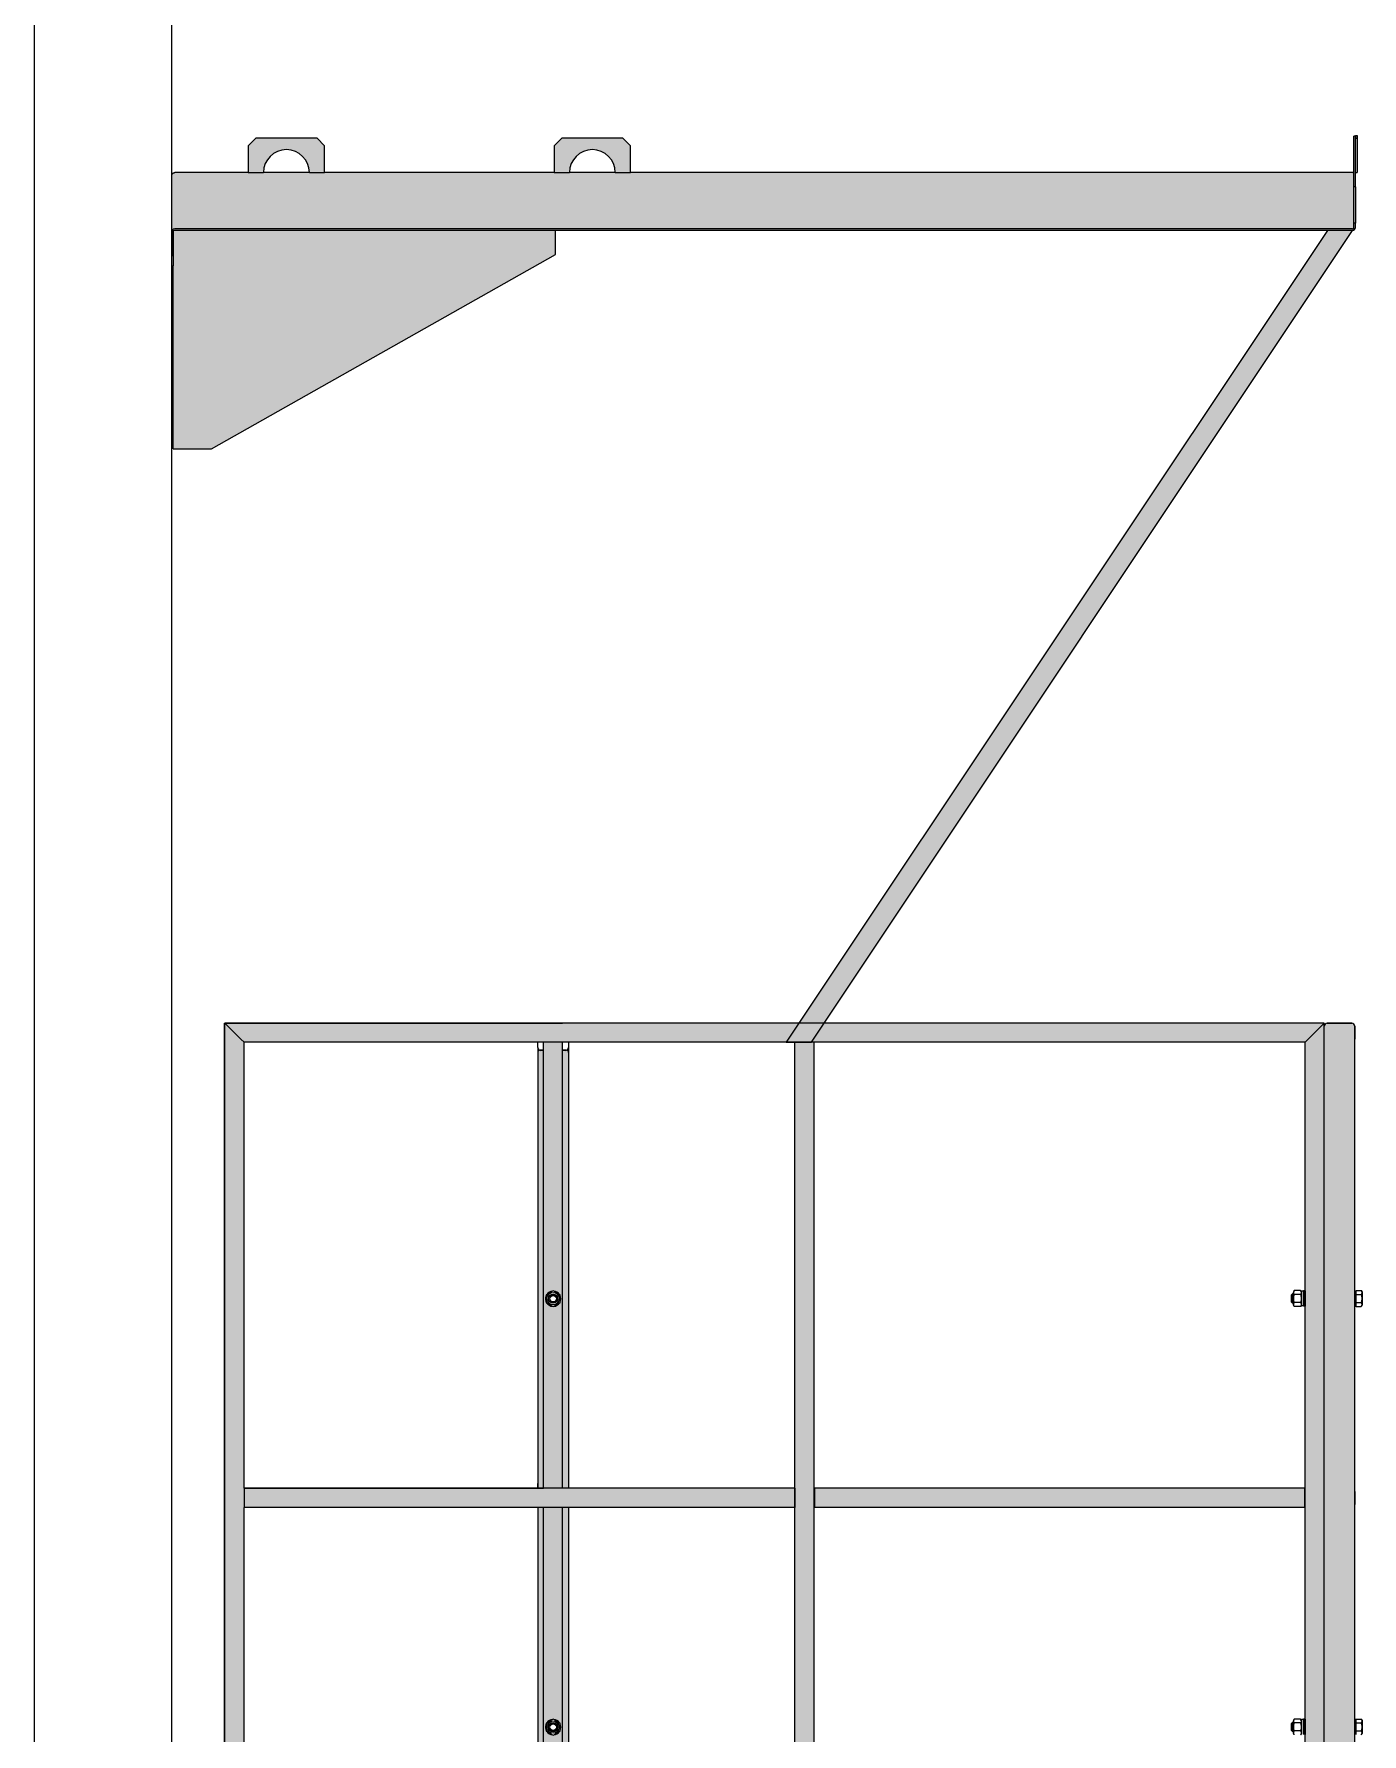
# Model space of a CAD drawing. Header units: millimetres. Extents: x 0 to 1680, y 0 to 594.
# Drawn here: x 1579.29 to 1614.02, y 114.37 to 158.81 of the extents above; entities that cross this region are included whole.
import ezdxf

# ---------------------------------------------------------------- set-up
doc = ezdxf.new("R2010")
doc.units = ezdxf.units.MM
for name, pattern in [('K5LT32794', [0]), ('K5LT32803', [0]), ('K5LT_BASIC', [0]), ('K5LT_THIN', [0])]:
    doc.linetypes.add(name, pattern=pattern)
doc.layers.add('Системный слой', color=7, linetype='Continuous')

# ---------------------------------------------------------------- blocks, each defined once
blk = doc.blocks.new('U57')
at = {"layer": 'Системный слой', "color": 150, "linetype": 'K5LT_BASIC', "lineweight": 25, "true_color": 0x0080ff}
for p, q in [((1579.294, 166.553), (1579.294, 106.753)), ((1582.894, 106.753), (1582.894, 166.553))]:
    blk.add_line(p, q, dxfattribs=at)
blk = doc.blocks.new('U824')
at = {"layer": 'Системный слой', "true_color": 0xa0a0a0}
h = blk.add_hatch(color=253, dxfattribs=at)
h.paths.add_polyline_path([(1612.519, 120.293), (1612.519, 120.373), (1612.519, 120.713), (1612.519, 120.793), (1599.702, 120.793), (1599.702, 120.713), (1599.702, 120.373), (1599.702, 120.293)])
h.paths.add_polyline_path([(1599.192, 120.293), (1599.192, 120.373), (1599.192, 120.713), (1599.192, 120.793), (1584.786, 120.793), (1584.786, 120.713), (1584.786, 120.373), (1584.786, 120.293)])
h.paths.add_polyline_path([(1612.529, 132.453), (1612.609, 132.533), (1612.949, 132.873), (1613.029, 132.953), (1584.286, 132.953), (1584.366, 132.873), (1584.706, 132.533), (1584.786, 132.453), (1599.192, 132.453), (1599.272, 132.453), (1599.612, 132.453), (1599.692, 132.453)])
h = blk.add_hatch(color=253, dxfattribs=at)
h.paths.add_polyline_path([(1613.029, 108.036), (1613.029, 108.033), (1613.109, 108.033), (1613.749, 108.033), (1613.772, 108.037), (1613.813, 108.066), (1613.829, 108.113), (1613.829, 109.733), (1613.829, 114.448), (1613.829, 114.553), (1613.829, 114.753), (1613.829, 120.373), (1613.829, 120.713), (1613.829, 125.648), (1613.829, 125.753), (1613.829, 125.953), (1613.829, 132.873), (1613.825, 132.897), (1613.796, 132.937), (1613.749, 132.953), (1613.109, 132.953), (1613.085, 132.949), (1613.044, 132.921), (1613.029, 132.873), (1613.029, 132.533), (1613.029, 110.953)])
h.paths.add_polyline_path([(1613.029, 132.533), (1613.029, 132.873), (1613.029, 132.953), (1612.949, 132.873), (1612.609, 132.533), (1612.529, 132.453), (1612.529, 125.953), (1612.529, 125.553), (1612.529, 114.753), (1612.529, 114.353), (1612.529, 110.953), (1613.029, 110.953)])
h.paths.add_polyline_path([(1599.192, 110.953), (1599.692, 110.953), (1599.692, 132.453), (1599.612, 132.453), (1599.272, 132.453), (1599.192, 132.453), (1599.192, 120.793), (1599.192, 120.713), (1599.192, 120.373), (1599.192, 120.293)])
h.paths.add_polyline_path([(1593.269, 120.293), (1593.117, 120.293), (1593.117, 110.953), (1593.269, 110.953), (1593.269, 112.017)])
h.paths.add_polyline_path([(1593.117, 120.293), (1592.617, 120.293), (1592.617, 110.953), (1593.117, 110.953)])
h.paths.add_polyline_path([(1592.869, 114.757), (1592.883, 114.749), (1592.903, 114.746), (1592.977, 114.717), (1593.034, 114.662), (1593.049, 114.653), (1593.049, 114.636), (1593.056, 114.618), (1593.068, 114.539), (1593.049, 114.462), (1593.049, 114.445), (1593.034, 114.437), (1593.022, 114.421), (1592.96, 114.371), (1592.883, 114.35), (1592.869, 114.341), (1592.854, 114.35), (1592.834, 114.352), (1592.76, 114.381), (1592.703, 114.437), (1592.689, 114.445), (1592.689, 114.462), (1592.684, 114.471), (1592.669, 114.549), (1592.669, 114.559), (1592.689, 114.636), (1592.689, 114.653), (1592.703, 114.662), (1592.715, 114.678), (1592.777, 114.727), (1592.854, 114.749)])
h.paths.add_polyline_path([(1592.469, 110.953), (1592.617, 110.953), (1592.617, 120.293), (1592.469, 120.293)])
h.paths.add_polyline_path([(1592.469, 120.922), (1592.469, 120.793), (1592.617, 120.793), (1592.617, 132.236), (1592.549, 132.236), (1592.51, 132.246), (1592.484, 132.229), (1592.469, 132.189)])
h.paths.add_polyline_path([(1593.117, 132.236), (1593.117, 132.453), (1592.617, 132.453), (1592.617, 120.793), (1593.117, 120.793)])
h.paths.add_polyline_path([(1592.869, 125.541), (1592.854, 125.55), (1592.834, 125.552), (1592.76, 125.581), (1592.703, 125.637), (1592.689, 125.645), (1592.689, 125.662), (1592.684, 125.671), (1592.669, 125.749), (1592.669, 125.759), (1592.689, 125.836), (1592.689, 125.853), (1592.703, 125.862), (1592.715, 125.878), (1592.777, 125.927), (1592.854, 125.949), (1592.869, 125.957), (1592.883, 125.949), (1592.903, 125.946), (1592.977, 125.917), (1593.034, 125.862), (1593.049, 125.853), (1593.049, 125.836), (1593.056, 125.818), (1593.068, 125.739), (1593.049, 125.662), (1593.049, 125.645), (1593.034, 125.637), (1593.022, 125.621), (1592.96, 125.571), (1592.883, 125.55)])
h.paths.add_polyline_path([(1593.269, 132.189), (1593.261, 132.219), (1593.227, 132.246), (1593.189, 132.236), (1593.117, 132.236), (1593.117, 120.793), (1593.269, 120.793), (1593.269, 120.922)])
h.paths.add_polyline_path([(1584.286, 110.953), (1584.786, 110.953), (1584.786, 120.293), (1584.786, 120.373), (1584.786, 120.713), (1584.786, 120.793), (1584.786, 132.453), (1584.706, 132.533), (1584.366, 132.873), (1584.286, 132.953)])
at = {"layer": 'Системный слой', "color": 7, "linetype": 'K5LT32803', "lineweight": 18}
for p, q in [((1584.274, 132.953), (1593.117, 132.953)), ((1584.274, 108.033), (1584.274, 132.953)), ((1584.286, 132.941), (1584.274, 132.953)), ((1584.286, 132.941), (1584.274, 132.953)), ((1613.029, 132.953), (1584.286, 132.953)), ((1584.286, 132.953), (1584.366, 132.873)), ((1584.366, 132.873), (1584.286, 132.953)), ((1584.286, 110.953), (1584.286, 132.953)), ((1613.029, 132.953), (1612.949, 132.873)), ((1613.029, 132.953), (1612.949, 132.873)), ((1613.029, 108.036), (1613.029, 132.953)), ((1613.749, 132.953), (1613.109, 132.953)), ((1613.109, 132.953), (1613.749, 132.953)), ((1584.366, 132.873), (1584.706, 132.533)), ((1584.706, 132.533), (1584.366, 132.873)), ((1584.706, 132.533), (1584.786, 132.453)), ((1584.786, 132.453), (1584.706, 132.533)), ((1599.192, 132.453), (1584.786, 132.453)), ((1584.786, 120.793), (1584.786, 132.453)), ((1592.469, 132.316), (1592.469, 132.453)), ((1592.617, 120.793), (1592.617, 132.453)), ((1593.117, 120.793), (1593.117, 132.453)), ((1593.269, 132.453), (1593.269, 132.316)), ((1599.272, 132.453), (1599.192, 132.453)), ((1599.192, 110.953), (1599.192, 132.453)), ((1599.612, 132.453), (1599.272, 132.453)), ((1599.692, 132.453), (1599.612, 132.453)), ((1612.529, 132.453), (1599.692, 132.453)), ((1599.692, 110.953), (1599.692, 132.453)), ((1612.609, 132.533), (1612.529, 132.453)), ((1612.609, 132.533), (1612.529, 132.453)), ((1612.529, 110.953), (1612.529, 132.453)), ((1612.949, 132.873), (1612.609, 132.533)), ((1612.609, 132.533), (1612.949, 132.873)), ((1613.029, 132.533), (1613.029, 132.873)), ((1613.029, 108.036), (1613.029, 132.873)), ((1613.829, 132.873), (1613.829, 132.533)), ((1613.829, 125.858), (1613.829, 132.873)), ((1592.469, 132.314), (1592.469, 132.316)), ((1592.469, 132.314), (1592.469, 132.189)), ((1592.469, 132.189), (1592.469, 120.793)), ((1592.617, 132.249), (1592.529, 132.249)), ((1592.617, 132.236), (1592.549, 132.236)), ((1593.209, 132.249), (1593.117, 132.249)), ((1593.189, 132.236), (1593.117, 132.236)), ((1593.269, 132.316), (1593.269, 132.314)), ((1593.269, 132.314), (1593.269, 132.189)), ((1593.269, 132.189), (1593.269, 120.793)), ((1592.869, 125.957), (1592.689, 125.853)), ((1592.689, 125.853), (1592.689, 125.645)), ((1593.049, 125.853), (1592.869, 125.957)), ((1593.049, 125.645), (1593.049, 125.853)), ((1612.204, 125.873), (1612.169, 125.838)), ((1612.169, 125.838), (1612.169, 125.668)), ((1612.223, 125.873), (1612.204, 125.873)), ((1612.204, 125.873), (1612.204, 125.633)), ((1612.249, 125.961), (1612.223, 125.915)), ((1612.223, 125.591), (1612.223, 125.915)), ((1612.412, 125.961), (1612.249, 125.961)), ((1612.412, 125.857), (1612.249, 125.857)), ((1612.439, 125.915), (1612.412, 125.961)), ((1612.439, 125.945), (1612.439, 125.561)), ((1612.489, 125.945), (1612.439, 125.945)), ((1612.489, 125.953), (1612.489, 125.553)), ((1612.529, 125.953), (1612.489, 125.953)), ((1612.529, 125.953), (1612.529, 125.553)), ((1613.829, 125.953), (1613.869, 125.953)), ((1613.829, 125.753), (1613.829, 125.953)), ((1613.869, 125.961), (1613.997, 125.961)), ((1613.869, 125.953), (1613.869, 125.961)), ((1613.869, 125.865), (1613.869, 125.953)), ((1613.869, 125.857), (1613.869, 125.865)), ((1613.869, 125.857), (1613.997, 125.857)), ((1613.869, 125.84), (1613.869, 125.857)), ((1613.869, 125.753), (1613.869, 125.84)), ((1613.997, 125.961), (1614.019, 125.924)), ((1614.019, 125.924), (1614.019, 125.582)), ((1592.677, 125.759), (1592.689, 125.759)), ((1592.689, 125.74), (1592.677, 125.74)), ((1592.689, 125.722), (1592.679, 125.722)), ((1592.689, 125.645), (1592.869, 125.541)), ((1592.869, 125.541), (1593.049, 125.645)), ((1612.204, 125.633), (1612.169, 125.668)), ((1612.223, 125.633), (1612.204, 125.633)), ((1612.249, 125.545), (1612.223, 125.591)), ((1612.412, 125.649), (1612.249, 125.649)), ((1612.412, 125.545), (1612.249, 125.545)), ((1612.439, 125.591), (1612.412, 125.545)), ((1612.489, 125.561), (1612.439, 125.561)), ((1612.529, 125.553), (1612.489, 125.553)), ((1613.829, 125.553), (1613.829, 125.753)), ((1613.829, 114.658), (1613.829, 125.648)), ((1613.829, 125.553), (1613.869, 125.553)), ((1613.869, 125.666), (1613.869, 125.753)), ((1613.869, 125.649), (1613.869, 125.666)), ((1613.869, 125.649), (1613.997, 125.649)), ((1613.869, 125.641), (1613.869, 125.649)), ((1613.869, 125.554), (1613.869, 125.641)), ((1613.869, 125.545), (1613.869, 125.554)), ((1613.869, 125.545), (1613.997, 125.545)), ((1613.997, 125.545), (1614.019, 125.582)), ((1592.469, 120.793), (1592.469, 120.922)), ((1593.269, 120.922), (1593.269, 120.793)), ((1584.786, 120.793), (1584.786, 120.713)), ((1599.192, 120.793), (1584.786, 120.793)), ((1584.786, 120.793), (1592.617, 120.793)), ((1584.786, 120.713), (1584.786, 120.373)), ((1599.192, 120.793), (1599.192, 120.713)), ((1599.192, 120.713), (1599.192, 120.373)), ((1599.702, 120.793), (1599.702, 120.713)), ((1612.519, 120.793), (1599.702, 120.793)), ((1599.702, 120.713), (1599.702, 120.373)), ((1612.519, 120.793), (1612.519, 120.713)), ((1612.519, 120.713), (1612.519, 120.373)), ((1613.829, 120.713), (1613.829, 120.373)), ((1584.786, 120.373), (1584.786, 120.293)), ((1599.192, 120.293), (1584.786, 120.293)), ((1584.786, 110.953), (1584.786, 120.293)), ((1592.469, 120.293), (1592.469, 110.953)), ((1592.617, 110.953), (1592.617, 120.293)), ((1593.117, 110.953), (1593.117, 120.293)), ((1593.269, 120.293), (1593.269, 110.953)), ((1593.269, 120.293), (1593.269, 112.017)), ((1599.192, 120.373), (1599.192, 120.293)), ((1599.702, 120.373), (1599.702, 120.293)), ((1612.519, 120.293), (1599.702, 120.293)), ((1612.519, 120.373), (1612.519, 120.293)), ((1592.869, 114.757), (1592.689, 114.653)), ((1593.049, 114.653), (1592.869, 114.757)), ((1612.204, 114.673), (1612.169, 114.638)), ((1612.223, 114.673), (1612.204, 114.673)), ((1612.204, 114.673), (1612.204, 114.433)), ((1612.249, 114.761), (1612.223, 114.715)), ((1612.223, 114.391), (1612.223, 114.715)), ((1612.412, 114.761), (1612.249, 114.761)), ((1612.439, 114.715), (1612.412, 114.761)), ((1612.439, 114.745), (1612.439, 114.361)), ((1612.489, 114.745), (1612.439, 114.745)), ((1612.489, 114.753), (1612.489, 114.353)), ((1612.529, 114.753), (1612.489, 114.753)), ((1612.529, 114.753), (1612.529, 114.353)), ((1613.829, 114.753), (1613.869, 114.753)), ((1613.829, 114.553), (1613.829, 114.753)), ((1613.869, 114.761), (1613.997, 114.761)), ((1613.869, 114.753), (1613.869, 114.761)), ((1613.869, 114.665), (1613.869, 114.753)), ((1613.869, 114.657), (1613.869, 114.665)), ((1613.997, 114.761), (1614.019, 114.724)), ((1614.019, 114.724), (1614.019, 114.382)), ((1592.677, 114.559), (1592.689, 114.559)), ((1592.689, 114.54), (1592.677, 114.54)), ((1592.689, 114.522), (1592.679, 114.522)), ((1592.689, 114.653), (1592.689, 114.445)), ((1592.689, 114.445), (1592.869, 114.341)), ((1592.869, 114.341), (1593.049, 114.445)), ((1593.049, 114.445), (1593.049, 114.653)), ((1612.169, 114.638), (1612.169, 114.468)), ((1612.204, 114.433), (1612.169, 114.468)), ((1612.223, 114.433), (1612.204, 114.433)), ((1612.249, 114.345), (1612.223, 114.391)), ((1612.412, 114.657), (1612.249, 114.657)), ((1612.412, 114.449), (1612.249, 114.449)), ((1612.439, 114.391), (1612.412, 114.345)), ((1613.829, 114.353), (1613.829, 114.553)), ((1613.829, 109.733), (1613.829, 114.448)), ((1613.869, 114.657), (1613.997, 114.657)), ((1613.869, 114.64), (1613.869, 114.657)), ((1613.869, 114.553), (1613.869, 114.64)), ((1613.869, 114.466), (1613.869, 114.553)), ((1613.869, 114.449), (1613.869, 114.466)), ((1613.869, 114.449), (1613.997, 114.449)), ((1613.869, 114.441), (1613.869, 114.449)), ((1613.869, 114.354), (1613.869, 114.441)), ((1613.997, 114.345), (1614.019, 114.382))]:
    blk.add_line(p, q, dxfattribs=at)
at = {"layer": 'Системный слой', "color": 7, "linetype": 'K5LT32794', "lineweight": 18}
for p, q in [((1612.204, 125.857), (1612.187, 125.857)), ((1612.223, 125.857), (1612.204, 125.857)), ((1612.204, 125.649), (1612.187, 125.649)), ((1612.223, 125.649), (1612.204, 125.649)), ((1612.204, 114.657), (1612.187, 114.657)), ((1612.204, 114.449), (1612.187, 114.449)), ((1612.223, 114.657), (1612.204, 114.657)), ((1612.223, 114.449), (1612.204, 114.449))]:
    blk.add_line(p, q, dxfattribs=at)
at = {"layer": 'Системный слой', "color": 7, "linetype": 'K5LT32803', "lineweight": 18}
for centre, radius in [((1592.869, 125.749), 0.162), ((1592.869, 125.749), 0.12), ((1592.869, 125.749), 0.085), ((1592.869, 114.549), 0.162), ((1592.869, 114.549), 0.12), ((1592.869, 114.549), 0.085)]:
    blk.add_circle(centre, radius, dxfattribs=at)
for centre, radius, start, end in [((1613.109, 132.873), 0.08, 90, 180), ((1613.109, 132.873), 0.08, 90, 180), ((1613.749, 132.873), 0.08, 0, 90), ((1613.749, 132.873), 0.08, 0, 90), ((1592.549, 132.316), 0.08, 180, 270), ((1592.529, 132.189), 0.06, 108.0696, 180), ((1593.189, 132.316), 0.08, 270, 0), ((1593.209, 132.189), 0.06, 0, 71.9304), ((1592.869, 125.749), 0.2, 154.1581, 180), ((1592.869, 125.749), 0.192, 159.6359, 177.1568), ((1592.869, 125.749), 0.2, 94.1581, 145.8419), ((1592.869, 125.749), 0.192, 99.6359, 140.3641), ((1592.869, 125.749), 0.2, 34.1581, 85.8419), ((1592.869, 125.749), 0.192, 39.6359, 80.3641), ((1592.869, 125.749), 0.2, 334.1581, 25.8419), ((1592.869, 125.749), 0.192, 339.6359, 20.3641), ((1592.869, 125.749), 0.2, 180, 205.8419), ((1592.869, 125.749), 0.192, 182.8432, 188.3018), ((1592.869, 125.749), 0.192, 188.3018, 200.3641), ((1592.869, 125.749), 0.2, 214.1581, 265.8419), ((1592.869, 125.749), 0.192, 219.6359, 260.3641), ((1592.869, 125.749), 0.2, 274.1581, 325.8419), ((1592.869, 125.749), 0.192, 279.6359, 320.3641), ((1592.869, 114.549), 0.2, 94.1581, 145.8419), ((1592.869, 114.549), 0.192, 99.6359, 140.3641), ((1592.869, 114.549), 0.2, 34.1581, 85.8419), ((1592.869, 114.549), 0.192, 39.6359, 80.3641), ((1592.869, 114.549), 0.2, 154.1581, 180), ((1592.869, 114.549), 0.2, 180, 205.8419), ((1592.869, 114.549), 0.192, 159.6359, 177.1568), ((1592.869, 114.549), 0.192, 182.8432, 188.3018), ((1592.869, 114.549), 0.192, 188.3018, 200.3641), ((1592.869, 114.549), 0.2, 214.1581, 265.8419), ((1592.869, 114.549), 0.192, 219.6359, 260.3641), ((1592.869, 114.549), 0.2, 274.1581, 325.8419), ((1592.869, 114.549), 0.192, 279.6359, 320.3641), ((1592.869, 114.549), 0.2, 334.1581, 25.8419), ((1592.869, 114.549), 0.192, 339.6359, 20.3641)]:
    blk.add_arc(centre, radius, start, end, dxfattribs=at)
at = {"layer": 'Системный слой', "color": 7, "linetype": 'K5LT32794', "lineweight": 18}
for centre in [(1592.869, 125.749), (1592.869, 114.549)]:
    blk.add_arc(centre, 0.104, 200, 110, dxfattribs=at)
at = {"layer": 'Системный слой', "color": 7, "linetype": 'K5LT32803', "lineweight": 18}
for centre, start_param, end_param in [((1592.529, 132.314), 4.712389, 5.751451), ((1593.209, 132.314), 0.531735, 1.570796)]:
    blk.add_ellipse(centre, major_axis=(0, -0.0849), ratio=0.707107, start_param=start_param, end_param=end_param, dxfattribs=at)
for points, knots in [([(1612.249, 125.857), (1612.246, 125.863), (1612.241, 125.872), (1612.237, 125.883), (1612.235, 125.89), (1612.234, 125.896), (1612.233, 125.902), (1612.233, 125.908), (1612.233, 125.914), (1612.234, 125.92), (1612.235, 125.926), (1612.237, 125.933), (1612.241, 125.945), (1612.245, 125.954), (1612.249, 125.961)], [0, 0, 0, 0, 0.173201, 0.25874, 0.32264, 0.38205, 0.436164, 0.49224, 0.549684, 0.607523, 0.664985, 0.721983, 0.806425, 1, 1, 1, 1]), ([(1612.249, 125.649), (1612.246, 125.661), (1612.241, 125.679), (1612.237, 125.701), (1612.235, 125.715), (1612.234, 125.728), (1612.233, 125.74), (1612.233, 125.752), (1612.233, 125.764), (1612.234, 125.776), (1612.235, 125.788), (1612.237, 125.802), (1612.241, 125.825), (1612.245, 125.844), (1612.249, 125.857)], [0, 0, 0, 0, 0.173201, 0.25874, 0.32264, 0.38205, 0.436164, 0.49224, 0.549684, 0.607523, 0.664985, 0.721983, 0.806425, 1, 1, 1, 1]), ([(1612.412, 125.961), (1612.415, 125.955), (1612.42, 125.946), (1612.424, 125.935), (1612.426, 125.928), (1612.427, 125.922), (1612.428, 125.916), (1612.428, 125.91), (1612.428, 125.904), (1612.427, 125.898), (1612.426, 125.892), (1612.425, 125.885), (1612.421, 125.873), (1612.416, 125.864), (1612.412, 125.857)], [0, 0, 0, 0, 0.173201, 0.25874, 0.32264, 0.38205, 0.436164, 0.49224, 0.549684, 0.607523, 0.664985, 0.721983, 0.806425, 1, 1, 1, 1]), ([(1612.412, 125.857), (1612.415, 125.845), (1612.42, 125.828), (1612.424, 125.805), (1612.426, 125.791), (1612.427, 125.778), (1612.428, 125.766), (1612.428, 125.755), (1612.428, 125.743), (1612.427, 125.73), (1612.426, 125.718), (1612.425, 125.704), (1612.421, 125.681), (1612.416, 125.662), (1612.412, 125.649)], [0, 0, 0, 0, 0.173201, 0.25874, 0.32264, 0.38205, 0.436164, 0.49224, 0.549684, 0.607523, 0.664985, 0.721983, 0.806425, 1, 1, 1, 1]), ([(1613.997, 125.961), (1614.001, 125.954), (1614.005, 125.946), (1614.01, 125.934), (1614.011, 125.927), (1614.013, 125.92), (1614.013, 125.914), (1614.013, 125.908), (1614.013, 125.902), (1614.012, 125.895), (1614.011, 125.888), (1614.007, 125.877), (1614.003, 125.867), (1613.999, 125.859), (1613.997, 125.857)], [0, 0, 0, 0, 0.196454, 0.256289, 0.331236, 0.392346, 0.45422, 0.513429, 0.568879, 0.622385, 0.701612, 0.77899, 0.927667, 1, 1, 1, 1]), ([(1613.997, 125.857), (1613.999, 125.85), (1614.002, 125.839), (1614.006, 125.822), (1614.009, 125.806), (1614.011, 125.792), (1614.012, 125.78), (1614.013, 125.769), (1614.013, 125.757), (1614.013, 125.745), (1614.013, 125.731), (1614.011, 125.716), (1614.009, 125.697), (1614.004, 125.674), (1614, 125.657), (1613.997, 125.649)], [0, 0, 0, 0, 0.104989, 0.154016, 0.256289, 0.331236, 0.361573, 0.423373, 0.484181, 0.54145, 0.595653, 0.675412, 0.753448, 0.87891, 1, 1, 1, 1]), ([(1612.249, 125.545), (1612.246, 125.551), (1612.241, 125.56), (1612.237, 125.571), (1612.235, 125.578), (1612.234, 125.585), (1612.233, 125.591), (1612.233, 125.596), (1612.233, 125.602), (1612.234, 125.609), (1612.235, 125.615), (1612.237, 125.621), (1612.241, 125.633), (1612.245, 125.643), (1612.249, 125.649)], [0, 0, 0, 0, 0.173201, 0.25874, 0.32264, 0.38205, 0.436164, 0.49224, 0.549684, 0.607523, 0.664985, 0.721983, 0.806425, 1, 1, 1, 1]), ([(1612.412, 125.649), (1612.415, 125.643), (1612.42, 125.634), (1612.424, 125.623), (1612.426, 125.616), (1612.427, 125.61), (1612.428, 125.604), (1612.428, 125.598), (1612.428, 125.592), (1612.427, 125.586), (1612.426, 125.58), (1612.425, 125.573), (1612.421, 125.561), (1612.416, 125.552), (1612.412, 125.545)], [0, 0, 0, 0, 0.173201, 0.25874, 0.32264, 0.38205, 0.436164, 0.49224, 0.549684, 0.607523, 0.664985, 0.721983, 0.806425, 1, 1, 1, 1]), ([(1613.997, 125.649), (1614.001, 125.643), (1614.005, 125.634), (1614.01, 125.622), (1614.011, 125.615), (1614.013, 125.609), (1614.013, 125.602), (1614.013, 125.596), (1614.013, 125.59), (1614.012, 125.583), (1614.011, 125.576), (1614.007, 125.565), (1614.003, 125.555), (1613.999, 125.548), (1613.997, 125.545)], [0, 0, 0, 0, 0.196454, 0.256289, 0.331236, 0.392346, 0.45422, 0.513429, 0.568879, 0.622385, 0.701612, 0.77899, 0.927667, 1, 1, 1, 1]), ([(1612.249, 114.657), (1612.246, 114.663), (1612.241, 114.672), (1612.237, 114.683), (1612.235, 114.69), (1612.234, 114.696), (1612.233, 114.702), (1612.233, 114.708), (1612.233, 114.714), (1612.234, 114.72), (1612.235, 114.726), (1612.237, 114.733), (1612.241, 114.745), (1612.245, 114.754), (1612.249, 114.761)], [0, 0, 0, 0, 0.173201, 0.25874, 0.32264, 0.38205, 0.436164, 0.49224, 0.549684, 0.607523, 0.664985, 0.721983, 0.806425, 1, 1, 1, 1]), ([(1612.412, 114.761), (1612.415, 114.755), (1612.42, 114.746), (1612.424, 114.735), (1612.426, 114.728), (1612.427, 114.722), (1612.428, 114.716), (1612.428, 114.71), (1612.428, 114.704), (1612.427, 114.698), (1612.426, 114.692), (1612.425, 114.685), (1612.421, 114.673), (1612.416, 114.664), (1612.412, 114.657)], [0, 0, 0, 0, 0.173201, 0.25874, 0.32264, 0.38205, 0.436164, 0.49224, 0.549684, 0.607523, 0.664985, 0.721983, 0.806425, 1, 1, 1, 1]), ([(1613.997, 114.761), (1614.001, 114.754), (1614.005, 114.746), (1614.01, 114.734), (1614.011, 114.727), (1614.013, 114.72), (1614.013, 114.714), (1614.013, 114.708), (1614.013, 114.702), (1614.012, 114.695), (1614.011, 114.688), (1614.007, 114.677), (1614.003, 114.667), (1613.999, 114.659), (1613.997, 114.657)], [0, 0, 0, 0, 0.196454, 0.256289, 0.331236, 0.392346, 0.45422, 0.513429, 0.568879, 0.622385, 0.701612, 0.77899, 0.927667, 1, 1, 1, 1]), ([(1612.249, 114.449), (1612.246, 114.461), (1612.241, 114.479), (1612.237, 114.501), (1612.235, 114.515), (1612.234, 114.528), (1612.233, 114.54), (1612.233, 114.552), (1612.233, 114.564), (1612.234, 114.576), (1612.235, 114.588), (1612.237, 114.602), (1612.241, 114.625), (1612.245, 114.644), (1612.249, 114.657)], [0, 0, 0, 0, 0.173201, 0.25874, 0.32264, 0.38205, 0.436164, 0.49224, 0.549684, 0.607523, 0.664985, 0.721983, 0.806425, 1, 1, 1, 1]), ([(1612.249, 114.345), (1612.246, 114.351), (1612.241, 114.36), (1612.237, 114.371), (1612.235, 114.378), (1612.234, 114.385), (1612.233, 114.391), (1612.233, 114.396), (1612.233, 114.402), (1612.234, 114.409), (1612.235, 114.415), (1612.237, 114.421), (1612.241, 114.433), (1612.245, 114.443), (1612.249, 114.449)], [0, 0, 0, 0, 0.173201, 0.25874, 0.32264, 0.38205, 0.436164, 0.49224, 0.549684, 0.607523, 0.664985, 0.721983, 0.806425, 1, 1, 1, 1]), ([(1612.412, 114.657), (1612.415, 114.645), (1612.42, 114.628), (1612.424, 114.605), (1612.426, 114.591), (1612.427, 114.578), (1612.428, 114.566), (1612.428, 114.555), (1612.428, 114.543), (1612.427, 114.53), (1612.426, 114.518), (1612.425, 114.504), (1612.421, 114.481), (1612.416, 114.462), (1612.412, 114.449)], [0, 0, 0, 0, 0.173201, 0.25874, 0.32264, 0.38205, 0.436164, 0.49224, 0.549684, 0.607523, 0.664985, 0.721983, 0.806425, 1, 1, 1, 1]), ([(1612.412, 114.449), (1612.415, 114.443), (1612.42, 114.434), (1612.424, 114.423), (1612.426, 114.416), (1612.427, 114.41), (1612.428, 114.404), (1612.428, 114.398), (1612.428, 114.392), (1612.427, 114.386), (1612.426, 114.38), (1612.425, 114.373), (1612.421, 114.361), (1612.416, 114.352), (1612.412, 114.345)], [0, 0, 0, 0, 0.173201, 0.25874, 0.32264, 0.38205, 0.436164, 0.49224, 0.549684, 0.607523, 0.664985, 0.721983, 0.806425, 1, 1, 1, 1]), ([(1613.997, 114.657), (1613.999, 114.65), (1614.002, 114.639), (1614.006, 114.622), (1614.009, 114.606), (1614.011, 114.592), (1614.012, 114.58), (1614.013, 114.569), (1614.013, 114.557), (1614.013, 114.545), (1614.013, 114.531), (1614.011, 114.516), (1614.009, 114.497), (1614.004, 114.474), (1614, 114.457), (1613.997, 114.449)], [0, 0, 0, 0, 0.104989, 0.154016, 0.256289, 0.331236, 0.361573, 0.423373, 0.484181, 0.54145, 0.595653, 0.675412, 0.753448, 0.87891, 1, 1, 1, 1]), ([(1613.997, 114.449), (1614.001, 114.443), (1614.005, 114.434), (1614.01, 114.422), (1614.011, 114.415), (1614.013, 114.409), (1614.013, 114.402), (1614.013, 114.396), (1614.013, 114.39), (1614.012, 114.383), (1614.011, 114.376), (1614.007, 114.365), (1614.003, 114.355), (1613.999, 114.348), (1613.997, 114.345)], [0, 0, 0, 0, 0.196454, 0.256289, 0.331236, 0.392346, 0.45422, 0.513429, 0.568879, 0.622385, 0.701612, 0.77899, 0.927667, 1, 1, 1, 1])]:
    blk.add_open_spline(points, degree=3, knots=knots, dxfattribs=at)
blk = doc.blocks.new('U855')
at = {"layer": 'Системный слой', "true_color": 0xa0a0a0}
h = blk.add_hatch(color=253, dxfattribs=at)
h.paths.add_polyline_path([(1583.934, 147.963), (1592.934, 153.043), (1592.934, 153.678), (1582.974, 153.678), (1582.945, 153.666), (1582.934, 153.638), (1582.934, 153.021), (1582.934, 152.754), (1582.934, 147.963), (1583.054, 147.963)])
h.paths.add_polyline_path([(1582.894, 153.021), (1582.894, 152.754), (1582.934, 152.754), (1582.934, 153.021)])
h.paths.add_polyline_path([(1582.934, 153.021), (1582.934, 153.638), (1582.945, 153.666), (1582.974, 153.678), (1613.768, 153.678), (1613.792, 153.681), (1613.832, 153.71), (1613.848, 153.757), (1613.848, 153.868), (1613.808, 153.868), (1613.808, 153.757), (1613.796, 153.729), (1613.768, 153.718), (1582.974, 153.718), (1582.95, 153.714), (1582.909, 153.685), (1582.894, 153.638), (1582.894, 153.021)])
h.paths.add_polyline_path([(1582.894, 154.183), (1582.894, 153.638), (1582.897, 153.662), (1582.926, 153.702), (1582.974, 153.718), (1613.768, 153.718), (1613.796, 153.729), (1613.808, 153.757), (1613.808, 153.868), (1613.808, 154.819), (1613.808, 155.228), (1613.796, 155.2), (1613.768, 155.188), (1613.768, 155.189), (1594.894, 155.189), (1594.494, 155.189), (1593.294, 155.189), (1592.894, 155.189), (1586.894, 155.189), (1586.494, 155.189), (1585.294, 155.189), (1584.894, 155.189), (1582.974, 155.189), (1582.974, 155.188), (1582.971, 155.188), (1582.968, 155.188), (1582.966, 155.188), (1582.965, 155.188), (1582.965, 155.188), (1582.965, 155.188), (1582.962, 155.187), (1582.959, 155.187), (1582.957, 155.186), (1582.957, 155.186), (1582.956, 155.186), (1582.956, 155.186), (1582.953, 155.185), (1582.95, 155.184), (1582.949, 155.184), (1582.948, 155.184), (1582.948, 155.184), (1582.947, 155.184), (1582.944, 155.182), (1582.942, 155.181), (1582.94, 155.181), (1582.94, 155.18), (1582.939, 155.18), (1582.939, 155.18), (1582.936, 155.179), (1582.934, 155.177), (1582.932, 155.176), (1582.932, 155.176), (1582.931, 155.176), (1582.931, 155.176), (1582.929, 155.174), (1582.926, 155.172), (1582.925, 155.171), (1582.924, 155.171), (1582.924, 155.171), (1582.924, 155.17), (1582.921, 155.168), (1582.919, 155.166), (1582.918, 155.165), (1582.918, 155.165), (1582.917, 155.165), (1582.917, 155.164), (1582.915, 155.162), (1582.913, 155.16), (1582.912, 155.159), (1582.912, 155.158), (1582.911, 155.158), (1582.911, 155.158), (1582.909, 155.155), (1582.908, 155.153), (1582.907, 155.151), (1582.906, 155.151), (1582.906, 155.151), (1582.906, 155.15), (1582.904, 155.148), (1582.903, 155.145), (1582.902, 155.144), (1582.902, 155.143), (1582.902, 155.143), (1582.902, 155.143), (1582.9, 155.14), (1582.899, 155.137), (1582.899, 155.135), (1582.898, 155.135), (1582.898, 155.134), (1582.898, 155.134), (1582.897, 155.131), (1582.896, 155.128), (1582.896, 155.127), (1582.896, 155.126), (1582.896, 155.126), (1582.896, 155.126), (1582.895, 155.122), (1582.895, 155.119), (1582.894, 155.118), (1582.894, 155.117), (1582.894, 155.117), (1582.894, 155.117), (1582.894, 155.108)])
h.paths.add_polyline_path([(1613.808, 154.819), (1613.808, 153.868), (1613.848, 153.868), (1613.848, 154.819)])
h.paths.add_polyline_path([(1613.808, 156.143), (1613.808, 154.819), (1613.848, 154.819), (1613.848, 156.091), (1613.848, 156.143)])
h.paths.add_polyline_path([(1613.888, 155.189), (1613.888, 156.091), (1613.848, 156.091), (1613.848, 155.189)])
h.paths.add_polyline_path([(1613.888, 156.091), (1613.888, 156.154), (1613.848, 156.154), (1613.848, 156.143), (1613.848, 156.091)])
h.paths.add_polyline_path([(1594.894, 155.189), (1594.894, 155.889), (1594.694, 156.089), (1593.094, 156.089), (1592.894, 155.889), (1592.894, 155.189), (1593.294, 155.189), (1593.299, 155.271), (1593.334, 155.405), (1593.398, 155.527), (1593.489, 155.632), (1593.601, 155.713), (1593.729, 155.766), (1593.866, 155.788), (1594.004, 155.778), (1594.136, 155.738), (1594.255, 155.667), (1594.355, 155.572), (1594.431, 155.456), (1594.478, 155.326), (1594.494, 155.189)])
h.paths.add_polyline_path([(1585.294, 155.189), (1585.299, 155.271), (1585.334, 155.405), (1585.398, 155.527), (1585.489, 155.632), (1585.601, 155.713), (1585.729, 155.766), (1585.866, 155.788), (1586.004, 155.778), (1586.136, 155.738), (1586.255, 155.667), (1586.355, 155.572), (1586.431, 155.456), (1586.478, 155.326), (1586.494, 155.189), (1586.894, 155.189), (1586.894, 155.889), (1586.694, 156.089), (1585.094, 156.089), (1584.894, 155.889), (1584.894, 155.189)])
at = {"layer": 'Системный слой', "color": 7, "linetype": 'K5LT32803', "lineweight": 18}
for p, q in [((1585.094, 156.089), (1584.894, 155.889)), ((1586.694, 156.089), (1585.094, 156.089)), ((1586.894, 155.889), (1586.694, 156.089)), ((1593.094, 156.089), (1592.894, 155.889)), ((1594.694, 156.089), (1593.094, 156.089)), ((1594.894, 155.889), (1594.694, 156.089)), ((1613.808, 154.819), (1613.808, 156.143)), ((1613.848, 156.143), (1613.808, 156.143)), ((1613.848, 156.154), (1613.888, 156.154)), ((1613.848, 156.154), (1613.848, 156.091)), ((1613.848, 154.819), (1613.848, 156.143)), ((1613.848, 156.091), (1613.888, 156.091)), ((1613.888, 156.154), (1613.888, 156.091)), ((1613.888, 156.091), (1613.888, 155.189)), ((1584.894, 155.889), (1584.894, 155.189)), ((1586.894, 155.189), (1586.894, 155.889)), ((1592.894, 155.889), (1592.894, 155.189)), ((1594.894, 155.189), (1594.894, 155.889)), ((1582.894, 154.183), (1582.894, 155.108)), ((1582.894, 153.638), (1582.894, 155.108)), ((1582.974, 155.188), (1582.974, 155.189)), ((1584.894, 155.189), (1582.974, 155.189)), ((1584.894, 155.189), (1585.294, 155.189)), ((1586.494, 155.189), (1585.294, 155.189)), ((1586.494, 155.189), (1586.894, 155.189)), ((1592.894, 155.189), (1586.894, 155.189)), ((1592.894, 155.189), (1593.294, 155.189)), ((1594.494, 155.189), (1593.294, 155.189)), ((1594.494, 155.189), (1594.894, 155.189)), ((1613.768, 155.189), (1594.894, 155.189)), ((1613.768, 155.188), (1613.768, 155.189)), ((1613.848, 155.189), (1613.888, 155.189)), ((1613.848, 154.819), (1613.808, 154.819)), ((1613.808, 153.868), (1613.808, 154.819)), ((1613.848, 154.819), (1613.848, 153.868)), ((1582.894, 153.638), (1582.894, 154.183)), ((1613.808, 153.757), (1613.808, 153.868)), ((1613.848, 153.868), (1613.808, 153.868)), ((1613.848, 153.757), (1613.848, 153.868)), ((1582.894, 153.638), (1582.894, 153.021)), ((1582.934, 153.638), (1582.934, 153.021)), ((1613.768, 153.718), (1582.974, 153.718)), ((1613.768, 153.678), (1582.974, 153.678)), ((1592.934, 153.043), (1592.934, 153.678)), ((1582.894, 152.754), (1582.894, 153.021)), ((1582.894, 153.021), (1582.934, 153.021)), ((1582.934, 153.021), (1582.934, 152.754)), ((1583.934, 147.963), (1592.934, 153.043)), ((1582.894, 152.754), (1582.934, 152.754)), ((1582.934, 147.963), (1582.934, 152.754)), ((1582.934, 147.963), (1583.054, 147.963)), ((1583.054, 147.963), (1583.934, 147.963))]:
    blk.add_line(p, q, dxfattribs=at)
for centre in [(1585.894, 155.189), (1593.894, 155.189)]:
    blk.add_arc(centre, 0.6, 0, 180, dxfattribs=at)
for centre, major_axis, start_param, end_param in [((1613.768, 155.228), (0.04, 0), 4.712389, 6.283177), ((1582.974, 153.638), (0.08, 0), 1.570796, 3.141593), ((1582.974, 153.638), (0.04, 0), 1.570796, 3.141593), ((1613.768, 153.757), (-0.04, 0), 1.570796, 3.141593), ((1613.768, 153.757), (-0.08, 0), 1.570796, 3.141593)]:
    blk.add_ellipse(centre, major_axis=major_axis, ratio=0.994522, start_param=start_param, end_param=end_param, dxfattribs=at)
blk.add_open_spline([(1582.894, 155.108), (1582.894, 155.111), (1582.894, 155.117), (1582.896, 155.125), (1582.898, 155.134), (1582.901, 155.142), (1582.906, 155.15), (1582.911, 155.158), (1582.917, 155.164), (1582.924, 155.171), (1582.931, 155.176), (1582.939, 155.18), (1582.947, 155.184), (1582.956, 155.186), (1582.965, 155.188), (1582.971, 155.188), (1582.974, 155.188)], degree=3, dxfattribs=at)
blk = doc.blocks.new('U856')
at = {"layer": 'Системный слой', "true_color": 0xc0c0c0}
blk.add_hatch(color=9, dxfattribs=at).paths.add_polyline_path([(1599.286, 132.953), (1599.942, 132.953), (1613.768, 153.678), (1613.112, 153.678)])
at = {"layer": 'Системный слой', "color": 7, "linetype": 'K5LT_THIN', "lineweight": 13}
blk.add_lwpolyline([(1613.768, 153.678), (1613.112, 153.678), (1598.965, 132.453), (1599.621, 132.453)], close=True, dxfattribs=at)

msp = doc.modelspace()

# ---------------------------------------------------------------- block references
at = {"layer": 'Системный слой'}
for name in ['U57', 'U855', 'U856', 'U824']:
    msp.add_blockref(name, (0, 0), dxfattribs=at)

doc.saveas('drawing.dxf')
